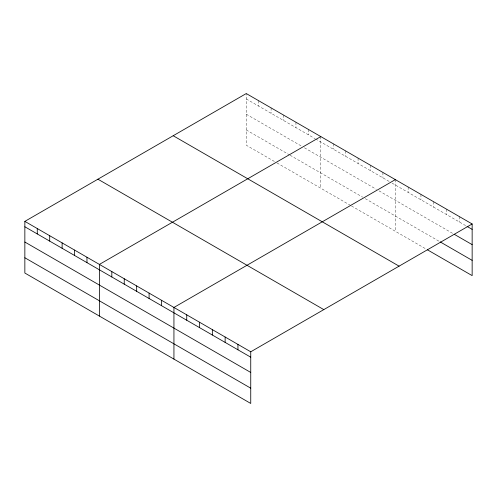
<?xml version="1.0" encoding="UTF-8"?>
<svg xmlns="http://www.w3.org/2000/svg" width="497" height="497" viewBox="0 0 497 497"><rect width="100%" height="100%" fill="white"/><g stroke="black" fill="none" stroke-linecap="round" stroke-linejoin="round"><path stroke-width="0.37" stroke-dasharray="2.48 1.86" d="M246.257 98.94L314.918 138.582M315.57 138.955L389.462 181.616M392.077 183.126L466.391 226.036M246.257 114.211L301.182 145.919M304.456 147.808L376.384 189.338M379 190.848L452.947 233.54M246.257 129.941L289.416 154.853M290.068 155.232L362.648 197.135M365.264 198.651L439.51 241.511M274.375 161.438L246.257 145.205L246.257 93.548M276.991 162.948L350.882 205.609M351.534 205.988L426.066 249.022M459.352 216.574L459.352 221.966M446.548 209.187L446.548 214.58M433.751 201.794L433.751 207.187M420.947 194.408L420.947 199.8M408.149 187.015L408.149 192.407M395.345 179.622L395.345 231.285M382.92 172.453L382.92 177.845M370.495 165.277L370.495 170.67M358.076 158.108L358.076 163.494M345.651 150.933L345.651 156.325M333.226 143.757L333.226 149.15M320.801 136.588L320.801 188.245M308.376 129.413L308.376 134.805M295.951 122.237L295.951 127.63M283.526 115.068L283.526 120.46M271.101 107.892L271.101 113.285M258.682 100.723L258.682 106.116"/><path stroke-width="0.75" d="M24.85 221.376L250.743 351.795L250.743 403.452L24.85 273.033L24.85 221.376L246.257 93.548L472.15 223.967L472.15 275.624L427.345 249.761M320.801 136.588L99.394 264.416L99.394 316.073M395.345 179.622L173.938 307.45L173.938 359.107M250.743 351.795L472.15 223.967M467.031 226.402L472.15 229.359M454.227 234.28L472.15 244.623M440.149 241.884L472.15 260.36M173.192 135.731L399.085 266.15M97.915 179.193L323.808 309.612M24.85 226.769L250.743 357.188M24.85 242.033L250.743 372.452M24.85 257.763L250.743 388.182M237.945 344.402L237.945 349.795M225.141 337.016L225.141 342.408M212.343 329.623L212.343 335.015M199.539 322.23L199.539 327.622M186.742 314.843L186.742 320.236M161.519 300.281L161.519 305.674M149.094 293.106L149.094 298.498M136.669 285.93L136.669 291.323M124.244 278.761L124.244 284.154M111.819 271.586L111.819 276.978M86.969 257.241L86.969 262.633M74.544 250.066L74.544 255.458M62.125 242.896L62.125 248.289M49.7 235.721L49.7 241.113M37.275 228.552L37.275 233.938"/></g></svg>
